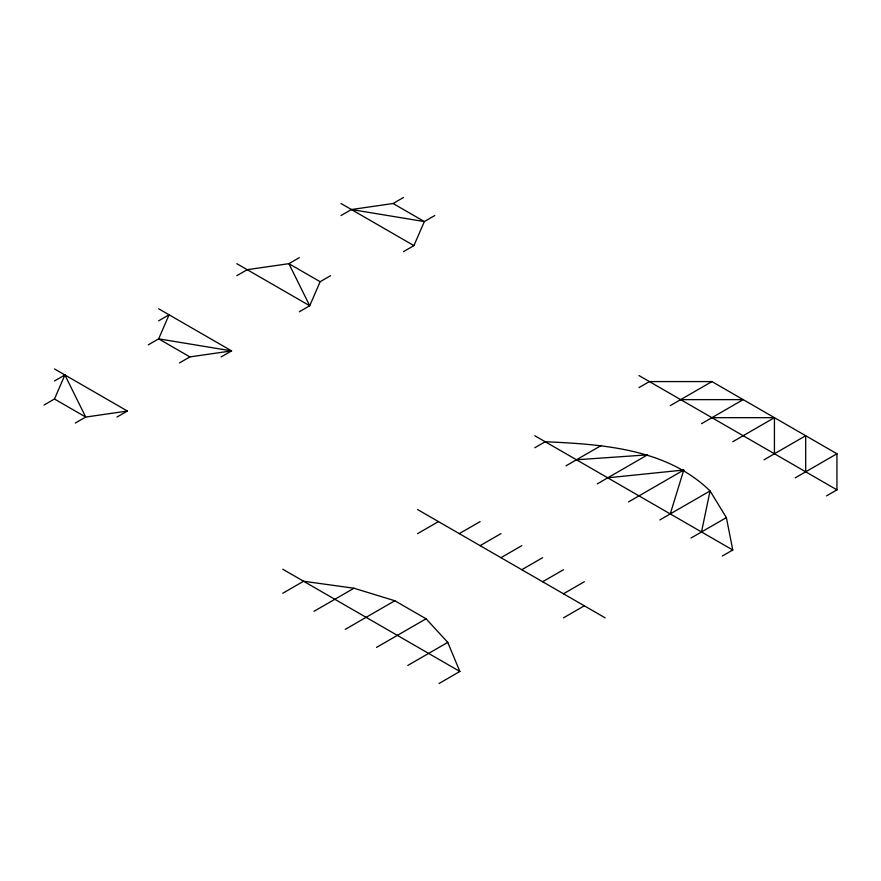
<?xml version="1.0" encoding="UTF-8"?>
<svg xmlns="http://www.w3.org/2000/svg" width="881" height="881" viewBox="0 0 881 881"><rect width="100%" height="100%" fill="white"/><g stroke="black" fill="none" stroke-linecap="round" stroke-linejoin="round"><path stroke-width="1.32" d="M701.507 531.959L710.053 490.937C666.752 448.572 602.472 444.288 545.218 441.733L534.8 447.746M670.254 513.92L683.766 470.025L607.736 477.821M44.05 405.029L54.468 399.016L64.886 374.954L85.721 417.054L127.404 411.042L54.468 368.93M330.573 275.698L320.144 281.711L309.727 305.773L299.309 311.786M403.498 251.636L413.916 245.623L424.334 221.56L434.751 215.548M54.468 380.966L64.886 374.954M158.657 320.816L169.075 314.792L158.657 338.855L148.239 344.878M236.802 275.698L247.22 269.685L288.891 263.672L299.309 257.648M340.991 215.548L351.409 209.535L393.08 203.511L403.498 197.498M75.303 423.067L85.721 417.054L54.468 399.016M179.493 362.917L189.911 356.904L231.593 350.891L158.657 308.779M116.986 417.054L127.404 411.042M221.175 356.904L231.593 350.891L158.657 338.855L189.911 356.904M282.746 593.276L303.593 581.24L353.986 588.233L394.82 600.754L426.074 618.803L447.757 642.37L459.871 671.465L439.035 683.502M638.989 387.596L649.407 381.583L711.925 381.583L836.95 453.77L836.95 489.858L826.532 495.871M417.616 533.622L438.452 521.596M314.01 611.315L353.986 588.233M566.065 465.796L601.36 445.423M670.254 405.645L711.925 381.583M459.287 533.622L480.123 521.596M480.123 545.658L500.97 533.622M345.264 629.364L394.82 600.754M597.318 483.845L647.535 454.849L576.482 459.783M701.507 423.684L743.179 399.633L680.672 399.633M500.97 557.684L521.805 545.658M376.517 647.403L426.074 618.803M628.571 501.884L683.766 470.025M732.761 441.733L774.432 417.671L774.432 453.77M521.805 569.721L542.641 557.684M542.641 581.746L563.477 569.721M407.782 665.452L447.757 642.37M659.825 519.933L710.053 490.937L726.385 517.599L732.761 550.008L722.343 556.021M764.014 459.783L805.697 435.721L805.697 471.809M563.477 593.783L584.312 581.746M691.089 537.983L726.385 517.599M795.279 477.821L836.95 453.77M563.477 617.845L584.312 605.809M711.925 417.671L774.432 417.671M351.409 209.535L424.334 221.56L393.08 203.511M340.991 203.511L413.916 245.623M638.989 375.57L836.95 489.858M320.144 281.711L288.891 263.672L309.727 305.773L236.802 263.672M534.8 435.721L732.761 550.008M417.616 509.57L605.159 617.845M282.746 569.214L459.871 671.465"/></g></svg>
